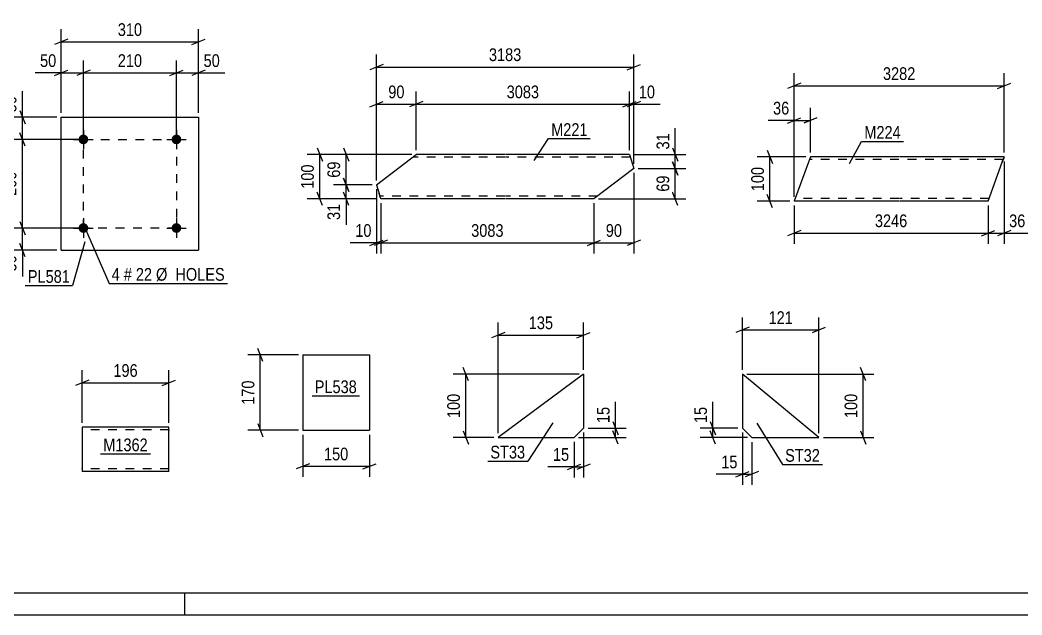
# Model space of a CAD drawing. Header units: millimetres. Extents: x 0 to 841, y 0 to 594.
# Drawn here: x 173.8 to 399.9, y 0 to 134.3 of the extents above; entities that cross this region are included whole.
import ezdxf

# ---------------------------------------------------------------- set-up
doc = ezdxf.new("R2010")
doc.units = ezdxf.units.MM
doc.linetypes.add('DXK_LINE_DOT2', pattern=[3.9198, 1.9599, -1.9599])
doc.styles.add('Arial Narrow', font='ARIALN.TTF', dxfattribs={"height": 0.2})

# ---------------------------------------------------------------- blocks, each defined once
blk = doc.blocks.new('Unknown-318893565-1135')
at = {"color": 5, "linetype": 'Continuous'}
for p, q in [((5, 5), (836, 5)), ((211, 0), (211, 5)), ((0, 0), (841, 0))]:
    blk.add_line(p, q, dxfattribs=at)
blk = doc.blocks.new('Part-318893565-2176 - 2162')
at = {"color": 2, "linetype": 'Continuous'}
for p, q in [((237.63, 58.68), (237.63, 41.68)), ((237.63, 58.68), (252.63, 58.68)), ((252.63, 58.68), (252.63, 41.68)), ((237.63, 41.68), (252.63, 41.68))]:
    blk.add_line(p, q, dxfattribs=at)
blk = doc.blocks.new('Part-318893565-1888 - 1872')
at = {"color": 2, "linetype": 'Continuous'}
for p, q in [((336.81, 54.33), (336.81, 42.19)), ((354.09, 40.04), (336.81, 54.33)), ((336.81, 42.19), (338.96, 40.04)), ((338.96, 40.04), (354.09, 40.04))]:
    blk.add_line(p, q, dxfattribs=at)
blk = doc.blocks.new('Part-318893565-1813 - 1797')
at = {"color": 2, "linetype": 'Continuous'}
for p, q in [((300.97, 54.34), (281.69, 40.05)), ((300.97, 54.34), (300.97, 42.19)), ((300.97, 42.19), (298.83, 40.05)), ((281.69, 40.05), (298.83, 40.05))]:
    blk.add_line(p, q, dxfattribs=at)
blk = doc.blocks.new('Part-318893565-5694 - 5688')
at = {"color": 2, "linetype": 'Continuous'}
for p, q in [((351.7, 102.19), (348.5, 93.39)), ((352.14, 103.39), (351.7, 102.19)), ((372.14, 103.39), (352.14, 103.39)), ((395.88, 103.39), (372.24, 103.39)), ((392.24, 93.39), (395.44, 102.19)), ((395.85, 103.3), (395.44, 102.19)), ((395.85, 103.3), (395.88, 103.39)), ((372.14, 93.39), (348.5, 93.39)), ((392.24, 93.39), (372.24, 93.39))]:
    blk.add_line(p, q, dxfattribs=at)
at = {"color": 7, "linetype": 'DXK_LINE_DOT2'}
for p, q in [((372.14, 102.79), (351.92, 102.79)), ((395.66, 102.79), (372.24, 102.79)), ((395.44, 102.19), (395.75, 103.04)), ((372.14, 93.99), (348.72, 93.99)), ((392.46, 93.99), (372.24, 93.99))]:
    blk.add_line(p, q, dxfattribs=at)
blk = doc.blocks.new('Part-318893565-5778 - 5772')
at = {"color": 2, "linetype": 'Continuous'}
for p, q in [((254.22, 97.09), (263.21, 103.95)), ((283.21, 103.95), (263.21, 103.95)), ((311.32, 103.95), (283.31, 103.95)), ((311.32, 103.95), (312.3, 100.8)), ((312.3, 100.8), (303.31, 93.95)), ((254.22, 97.09), (254.82, 95.15)), ((255.09, 94.3), (254.82, 95.15)), ((255.17, 94.04), (255.09, 94.3)), ((255.2, 93.95), (255.17, 94.04)), ((283.21, 93.95), (255.2, 93.95)), ((303.31, 93.95), (283.31, 93.95))]:
    blk.add_line(p, q, dxfattribs=at)
at = {"color": 7, "linetype": 'DXK_LINE_DOT2'}
for p, q in [((283.21, 103.35), (262.42, 103.35)), ((311.51, 103.35), (283.31, 103.35)), ((254.97, 94.69), (254.82, 95.15)), ((255.09, 94.3), (255, 94.59)), ((283.21, 94.55), (255.01, 94.55)), ((304.1, 94.55), (283.31, 94.55))]:
    blk.add_line(p, q, dxfattribs=at)
blk = doc.blocks.new('Part-318893565-6073 - 6069')
at = {"color": 2, "linetype": 'Continuous'}
for p, q in [((207.39, 42.4), (187.79, 42.4)), ((187.79, 42.4), (187.79, 32.4)), ((207.39, 32.4), (207.39, 42.4)), ((207.39, 32.4), (187.79, 32.4))]:
    blk.add_line(p, q, dxfattribs=at)
at = {"color": 7, "linetype": 'DXK_LINE_DOT2'}
for p, q in [((207.39, 41.8), (187.79, 41.8)), ((207.39, 41.75), (207.39, 41.8)), ((207.39, 41.8), (207.39, 41.75)), ((207.39, 41.66), (207.39, 41.75)), ((207.39, 41.75), (207.39, 41.66)), ((187.79, 33), (187.79, 33.04)), ((207.39, 33), (187.79, 33))]:
    blk.add_line(p, q, dxfattribs=at)
blk = doc.blocks.new('Bolt-318893565-6123 - 6089')
at = {"linetype": 'Continuous'}
for points in [[(189.18, 107.34, -1), (186.98, 107.34, -1)], [(210.18, 107.34, -1), (207.98, 107.34, -1)]]:
    blk.add_hatch(color=1, dxfattribs=at).paths.add_polyline_path(points)
at = {"color": 1, "linetype": 'Continuous'}
for p, q in [((188.08, 109.54), (188.08, 105.14)), ((209.08, 109.54), (209.08, 105.14)), ((185.88, 107.34), (190.28, 107.34)), ((206.88, 107.34), (211.28, 107.34))]:
    blk.add_line(p, q, dxfattribs=at)
blk = doc.blocks.new('Bolt-318893565-6128 - 6089')
at = {"linetype": 'Continuous'}
for points in [[(189.18, 87.34, -1), (186.98, 87.34, -1)], [(210.18, 87.34, -1), (207.98, 87.34, -1)]]:
    blk.add_hatch(color=1, dxfattribs=at).paths.add_polyline_path(points)
at = {"color": 1, "linetype": 'Continuous'}
for p, q in [((188.08, 89.54), (188.08, 85.14)), ((209.08, 89.54), (209.08, 85.14)), ((185.88, 87.34), (190.28, 87.34)), ((206.88, 87.34), (211.28, 87.34))]:
    blk.add_line(p, q, dxfattribs=at)
blk = doc.blocks.new('Part-318893565-6133 - 6089')
at = {"color": 2, "linetype": 'Continuous'}
for p, q in [((183.08, 82.34), (183.08, 112.34)), ((183.08, 112.34), (214.08, 112.34)), ((214.08, 112.34), (214.08, 82.34)), ((183.08, 82.34), (214.08, 82.34))]:
    blk.add_line(p, q, dxfattribs=at)
blk = doc.blocks.new('Rectangle-318893565-6242 - 6089')
at = {"color": 1, "linetype": 'DXK_LINE_DOT2'}
blk.add_lwpolyline([(188.08, 107.34), (209.08, 107.34), (209.08, 87.34), (188.08, 87.34), (188.08, 107.34)], close=True, dxfattribs=at)
blk = doc.blocks.new('StraightDimension-318893565-2178 - 2162')
at = {"color": 7, "linetype": 'Continuous'}
for p, q in [((237.63, 40.68), (237.63, 31.15)), ((252.63, 40.68), (252.63, 31.15)), ((239.13, 34.15), (236.13, 32.95)), ((251.13, 32.95), (254.13, 34.15)), ((237.63, 33.55), (252.63, 33.55))]:
    blk.add_line(p, q, dxfattribs=at)
at = {"color": 0}
blk.add_wipeout([(248.47, 34.3), (248.47, 38.5), (241.78, 38.5), (241.78, 34.3)], dxfattribs=at)
at = {"color": 3, "style": 'Arial Narrow'}
blk.add_text('150', height=2.863, dxfattribs=at).set_placement((242.38, 34.9))
blk = doc.blocks.new('StraightDimension-318893565-2189 - 2162')
at = {"color": 7, "linetype": 'Continuous'}
for p, q in [((228.61, 57.18), (227.41, 60.18)), ((236.63, 58.68), (225.16, 58.68)), ((228.01, 41.68), (228.01, 58.68)), ((227.41, 43.18), (228.61, 40.18)), ((236.63, 41.68), (225.16, 41.68))]:
    blk.add_line(p, q, dxfattribs=at)
at = {"color": 0}
blk.add_wipeout([(227.26, 53.52), (223.06, 53.52), (223.06, 46.84), (227.26, 46.84)], dxfattribs=at)
at = {"color": 3, "style": 'Arial Narrow'}
blk.add_text('170', height=2.863, rotation=90.0002, dxfattribs=at).set_placement((226.66, 47.44))
blk = doc.blocks.new('StraightDimension-318893565-1924 - 1872')
at = {"color": 7, "linetype": 'Continuous'}
for p, q in [((336.81, 41.19), (336.81, 29.35)), ((338.96, 39.04), (338.96, 29.35)), ((335.31, 31.15), (338.31, 32.35)), ((336.81, 31.75), (338.96, 31.75)), ((340.46, 32.35), (337.46, 31.15))]:
    blk.add_line(p, q, dxfattribs=at)
at = {"color": 0}
blk.add_wipeout([(336.29, 32.5), (336.29, 36.7), (331.43, 36.7), (331.43, 32.5)], dxfattribs=at)
at = {"color": 7, "linetype": 'Continuous'}
blk.add_line((336.81, 31.75), (330.91, 31.75), dxfattribs=at)
blk.add_line((336.81, 31.75), (330.91, 31.75), dxfattribs=at)
at = {"color": 3, "style": 'Arial Narrow'}
blk.add_text('15', height=2.863, dxfattribs=at).set_placement((332.03, 33.1))
blk = doc.blocks.new('StraightDimension-318893565-1914 - 1872')
at = {"color": 7, "linetype": 'Continuous'}
for p, q in [((336.81, 55.33), (336.81, 67.18)), ((354.09, 41.04), (354.09, 67.18)), ((338.31, 64.93), (335.31, 63.73)), ((336.81, 64.33), (354.09, 64.33)), ((352.59, 63.73), (355.59, 64.93))]:
    blk.add_line(p, q, dxfattribs=at)
at = {"color": 0}
blk.add_wipeout([(348.79, 65.08), (348.79, 69.28), (342.11, 69.28), (342.11, 65.08)], dxfattribs=at)
at = {"color": 3, "style": 'Arial Narrow'}
blk.add_text('121', height=2.863, dxfattribs=at).set_placement((342.71, 65.68))
blk = doc.blocks.new('StraightDimension-318893565-1890 - 1872')
at = {"color": 7, "linetype": 'Continuous'}
for p, q in [((337.81, 54.33), (366.49, 54.33)), ((364.69, 52.83), (363.49, 55.83)), ((364.09, 40.04), (364.09, 54.33)), ((363.49, 41.54), (364.69, 38.54)), ((355.09, 40.04), (366.49, 40.04))]:
    blk.add_line(p, q, dxfattribs=at)
at = {"color": 0}
blk.add_wipeout([(363.34, 50.53), (359.14, 50.53), (359.14, 43.84), (363.34, 43.84)], dxfattribs=at)
at = {"color": 3, "style": 'Arial Narrow'}
blk.add_text('100', height=2.863, rotation=90.0002, dxfattribs=at).set_placement((362.74, 44.44))
blk = doc.blocks.new('StraightDimension-318893565-1902 - 1872')
at = {"color": 7, "linetype": 'Continuous'}
for p, q in [((329.54, 43.69), (330.74, 40.69)), ((335.81, 42.19), (327.29, 42.19)), ((330.74, 38.54), (329.54, 41.54)), ((330.14, 40.04), (330.14, 42.19)), ((337.96, 40.04), (327.29, 40.04))]:
    blk.add_line(p, q, dxfattribs=at)
at = {"color": 0}
blk.add_wipeout([(329.39, 47.57), (325.19, 47.57), (325.19, 42.71), (329.39, 42.71)], dxfattribs=at)
at = {"color": 7, "linetype": 'Continuous'}
blk.add_line((330.14, 42.19), (330.14, 48.09), dxfattribs=at)
blk.add_line((330.14, 42.19), (330.14, 48.09), dxfattribs=at)
at = {"color": 3, "style": 'Arial Narrow'}
blk.add_text('15', height=2.863, rotation=90.0002, dxfattribs=at).set_placement((328.79, 43.31))
blk = doc.blocks.new('StraightDimension-318893565-1815 - 1797')
at = {"color": 7, "linetype": 'Continuous'}
for p, q in [((300.97, 41.19), (300.97, 31.04)), ((298.83, 39.05), (298.83, 31.04)), ((297.33, 32.84), (300.33, 34.04)), ((302.47, 34.04), (299.47, 32.84)), ((298.83, 33.44), (300.97, 33.44))]:
    blk.add_line(p, q, dxfattribs=at)
at = {"color": 0}
blk.add_wipeout([(298.3, 34.19), (298.3, 38.39), (293.45, 38.39), (293.45, 34.19)], dxfattribs=at)
at = {"color": 7, "linetype": 'Continuous'}
blk.add_line((298.83, 33.44), (292.92, 33.44), dxfattribs=at)
blk.add_line((298.83, 33.44), (292.92, 33.44), dxfattribs=at)
at = {"color": 3, "style": 'Arial Narrow'}
blk.add_text('15', height=2.863, dxfattribs=at).set_placement((294.05, 34.79))
blk = doc.blocks.new('StraightDimension-318893565-1857 - 1797')
at = {"color": 7, "linetype": 'Continuous'}
for p, q in [((307.57, 43.69), (308.77, 40.69)), ((301.97, 42.19), (310.57, 42.19)), ((308.77, 38.55), (307.57, 41.55)), ((308.17, 40.05), (308.17, 42.19)), ((299.83, 40.05), (310.57, 40.05))]:
    blk.add_line(p, q, dxfattribs=at)
at = {"color": 0}
blk.add_wipeout([(307.42, 47.58), (303.22, 47.58), (303.22, 42.72), (307.42, 42.72)], dxfattribs=at)
at = {"color": 7, "linetype": 'Continuous'}
blk.add_line((308.17, 42.19), (308.17, 48.1), dxfattribs=at)
blk.add_line((308.17, 42.19), (308.17, 48.1), dxfattribs=at)
at = {"color": 3, "style": 'Arial Narrow'}
blk.add_text('15', height=2.863, rotation=90.0002, dxfattribs=at).set_placement((306.82, 43.32))
blk = doc.blocks.new('StraightDimension-318893565-1833 - 1797')
at = {"color": 7, "linetype": 'Continuous'}
for p, q in [((281.69, 41.05), (281.69, 66.01)), ((300.97, 55.34), (300.97, 66.01)), ((283.19, 63.76), (280.19, 62.56)), ((299.47, 62.56), (302.47, 63.76)), ((281.69, 63.16), (300.97, 63.16))]:
    blk.add_line(p, q, dxfattribs=at)
at = {"color": 0}
blk.add_wipeout([(294.67, 63.91), (294.67, 68.11), (287.99, 68.11), (287.99, 63.91)], dxfattribs=at)
at = {"color": 3, "style": 'Arial Narrow'}
blk.add_text('135', height=2.863, dxfattribs=at).set_placement((288.59, 64.51))
blk = doc.blocks.new('StraightDimension-318893565-1845 - 1797')
at = {"color": 7, "linetype": 'Continuous'}
for p, q in [((299.97, 54.34), (271.55, 54.34)), ((275, 52.84), (273.8, 55.84)), ((274.4, 40.05), (274.4, 54.34)), ((273.8, 41.55), (275, 38.55)), ((280.69, 40.05), (271.55, 40.05))]:
    blk.add_line(p, q, dxfattribs=at)
at = {"color": 0}
blk.add_wipeout([(273.65, 50.54), (269.45, 50.54), (269.45, 43.85), (273.65, 43.85)], dxfattribs=at)
at = {"color": 3, "style": 'Arial Narrow'}
blk.add_text('100', height=2.863, rotation=90.0002, dxfattribs=at).set_placement((273.05, 44.45))
blk = doc.blocks.new('StraightDimension-318893565-5753 - 5688')
at = {"color": 7, "linetype": 'Continuous'}
for p, q in [((342.41, 104.89), (343.61, 101.89)), ((351.14, 103.39), (340.16, 103.39)), ((343.01, 93.39), (343.01, 103.39)), ((347.5, 93.39), (340.16, 93.39)), ((343.61, 91.89), (342.41, 94.89))]:
    blk.add_line(p, q, dxfattribs=at)
at = {"color": 0}
blk.add_wipeout([(342.26, 101.74), (338.06, 101.74), (338.06, 95.05), (342.26, 95.05)], dxfattribs=at)
at = {"color": 3, "style": 'Arial Narrow'}
blk.add_text('100', height=2.863, rotation=90.0002, dxfattribs=at).set_placement((341.66, 95.65))
blk = doc.blocks.new('StraightDimension-318893565-5697 - 5688')
at = {"color": 7, "linetype": 'Continuous'}
for p, q in [((348.5, 94.39), (348.5, 122.26)), ((395.88, 104.39), (395.88, 122.26)), ((350, 120.01), (347, 118.81)), ((394.38, 118.81), (397.38, 120.01)), ((348.5, 119.41), (395.88, 119.41))]:
    blk.add_line(p, q, dxfattribs=at)
at = {"color": 0}
blk.add_wipeout([(376.45, 120.16), (376.45, 124.36), (367.93, 124.36), (367.93, 120.16)], dxfattribs=at)
at = {"color": 3, "style": 'Arial Narrow'}
blk.add_text('3282', height=2.863, dxfattribs=at).set_placement((368.53, 120.76))
blk = doc.blocks.new('StraightDimension-318893565-5708 - 5688')
at = {"color": 7, "linetype": 'Continuous'}
for p, q in [((348.5, 92.39), (348.5, 83.79)), ((392.24, 92.39), (392.24, 83.79)), ((350, 86.79), (347, 85.59)), ((348.5, 86.19), (392.24, 86.19)), ((390.74, 85.59), (393.74, 86.79))]:
    blk.add_line(p, q, dxfattribs=at)
at = {"color": 0}
blk.add_wipeout([(374.63, 86.94), (374.63, 91.14), (366.11, 91.14), (366.11, 86.94)], dxfattribs=at)
at = {"color": 3, "style": 'Arial Narrow'}
blk.add_text('3246', height=2.863, dxfattribs=at).set_placement((366.71, 87.54))
blk = doc.blocks.new('StraightDimension-318893565-5720 - 5688')
at = {"color": 7, "linetype": 'Continuous'}
for p, q in [((395.88, 102.39), (395.88, 83.79)), ((392.24, 92.39), (392.24, 83.79)), ((390.74, 85.59), (393.74, 86.79)), ((392.24, 86.19), (395.88, 86.19)), ((397.38, 86.79), (394.38, 85.59))]:
    blk.add_line(p, q, dxfattribs=at)
at = {"color": 0}
blk.add_wipeout([(401.26, 86.94), (401.26, 91.14), (396.4, 91.14), (396.4, 86.94)], dxfattribs=at)
at = {"color": 7, "linetype": 'Continuous'}
blk.add_line((395.88, 86.19), (401.79, 86.19), dxfattribs=at)
blk.add_line((395.88, 86.19), (401.79, 86.19), dxfattribs=at)
at = {"color": 3, "style": 'Arial Narrow'}
blk.add_text('36', height=2.863, dxfattribs=at).set_placement((397, 87.54))
blk = doc.blocks.new('StraightDimension-318893565-5733 - 5688')
at = {"color": 7, "linetype": 'Continuous'}
for p, q in [((348.5, 94.39), (348.5, 114.46)), ((352.14, 104.39), (352.14, 114.46)), ((347, 111.01), (350, 112.21)), ((348.5, 111.61), (352.14, 111.61)), ((353.64, 112.21), (350.64, 111.01))]:
    blk.add_line(p, q, dxfattribs=at)
at = {"color": 0}
blk.add_wipeout([(347.98, 112.36), (347.98, 116.56), (343.12, 116.56), (343.12, 112.36)], dxfattribs=at)
at = {"color": 7, "linetype": 'Continuous'}
blk.add_line((348.5, 111.61), (342.59, 111.61), dxfattribs=at)
blk.add_line((348.5, 111.61), (342.59, 111.61), dxfattribs=at)
at = {"color": 3, "style": 'Arial Narrow'}
blk.add_text('36', height=2.863, dxfattribs=at).set_placement((343.72, 112.96))
blk = doc.blocks.new('StraightDimension-318893565-5838 - 5772')
at = {"color": 7, "linetype": 'Continuous'}
for p, q in [((321.05, 105.45), (322.25, 102.45)), ((312.32, 103.95), (324.05, 103.95)), ((322.25, 99.3), (321.05, 102.3)), ((321.65, 100.8), (321.65, 103.95)), ((313.3, 100.8), (324.05, 100.8))]:
    blk.add_line(p, q, dxfattribs=at)
at = {"color": 0}
blk.add_wipeout([(320.9, 109.33), (316.7, 109.33), (316.7, 104.47), (320.9, 104.47)], dxfattribs=at)
at = {"color": 7, "linetype": 'Continuous'}
blk.add_line((321.65, 103.95), (321.65, 109.85), dxfattribs=at)
blk.add_line((321.65, 103.95), (321.65, 109.85), dxfattribs=at)
at = {"color": 3, "style": 'Arial Narrow'}
blk.add_text('31', height=2.863, rotation=90.0002, dxfattribs=at).set_placement((320.3, 105.07))
blk = doc.blocks.new('StraightDimension-318893565-5814 - 5772')
at = {"color": 7, "linetype": 'Continuous'}
for p, q in [((321.05, 102.3), (322.25, 99.3)), ((313.3, 100.8), (324.05, 100.8)), ((321.65, 93.95), (321.65, 100.8)), ((322.25, 92.45), (321.05, 95.45)), ((304.31, 93.95), (324.05, 93.95))]:
    blk.add_line(p, q, dxfattribs=at)
at = {"color": 0}
blk.add_wipeout([(320.9, 99.8), (316.7, 99.8), (316.7, 94.94), (320.9, 94.94)], dxfattribs=at)
at = {"color": 3, "style": 'Arial Narrow'}
blk.add_text('69', height=2.863, rotation=90.0002, dxfattribs=at).set_placement((320.3, 95.54))
blk = doc.blocks.new('StraightDimension-318893565-6030 - 5772')
at = {"color": 7, "linetype": 'Continuous'}
for p, q in [((254.22, 98.09), (254.22, 126.53)), ((312.3, 101.8), (312.3, 126.53)), ((255.72, 124.28), (252.72, 123.08)), ((254.22, 123.68), (312.3, 123.68)), ((310.8, 123.08), (313.8, 124.28))]:
    blk.add_line(p, q, dxfattribs=at)
at = {"color": 0}
blk.add_wipeout([(287.52, 124.43), (287.52, 128.63), (279, 128.63), (279, 124.43)], dxfattribs=at)
at = {"color": 3, "style": 'Arial Narrow'}
blk.add_text('3183', height=2.863, dxfattribs=at).set_placement((279.6, 125.03))
blk = doc.blocks.new('StraightDimension-318893565-5781 - 5772')
at = {"color": 7, "linetype": 'Continuous'}
for p, q in [((240.83, 105.45), (242.03, 102.45)), ((262.21, 103.95), (238.58, 103.95)), ((241.43, 93.95), (241.43, 103.95)), ((242.03, 92.45), (240.83, 95.45)), ((254.2, 93.95), (238.58, 93.95))]:
    blk.add_line(p, q, dxfattribs=at)
at = {"color": 0}
blk.add_wipeout([(240.68, 102.29), (236.48, 102.29), (236.48, 95.6), (240.68, 95.6)], dxfattribs=at)
at = {"color": 3, "style": 'Arial Narrow'}
blk.add_text('100', height=2.863, rotation=90.0002, dxfattribs=at).set_placement((240.08, 96.2))
blk = doc.blocks.new('StraightDimension-318893565-5863 - 5772')
at = {"color": 7, "linetype": 'Continuous'}
for p, q in [((246.75, 105.45), (247.95, 102.45)), ((262.21, 103.95), (244.5, 103.95)), ((247.35, 97.09), (247.35, 103.95)), ((247.95, 95.59), (246.75, 98.59)), ((253.22, 97.09), (244.5, 97.09))]:
    blk.add_line(p, q, dxfattribs=at)
at = {"color": 0}
blk.add_wipeout([(246.6, 102.95), (242.4, 102.95), (242.4, 98.09), (246.6, 98.09)], dxfattribs=at)
at = {"color": 3, "style": 'Arial Narrow'}
blk.add_text('69', height=2.863, rotation=90.0002, dxfattribs=at).set_placement((246, 98.69))
blk = doc.blocks.new('StraightDimension-318893565-5912 - 5772')
at = {"color": 7, "linetype": 'Continuous'}
for p, q in [((254.22, 98.09), (254.22, 118.13)), ((263.21, 104.95), (263.21, 118.13)), ((252.72, 114.68), (255.72, 115.88)), ((264.71, 115.88), (261.71, 114.68)), ((254.22, 115.28), (263.21, 115.28))]:
    blk.add_line(p, q, dxfattribs=at)
at = {"color": 0}
blk.add_wipeout([(261.14, 116.03), (261.14, 120.23), (256.29, 120.23), (256.29, 116.03)], dxfattribs=at)
at = {"color": 3, "style": 'Arial Narrow'}
blk.add_text('90', height=2.863, dxfattribs=at).set_placement((256.89, 116.63))
blk = doc.blocks.new('StraightDimension-318893565-5887 - 5772')
at = {"color": 7, "linetype": 'Continuous'}
for p, q in [((246.75, 98.59), (247.95, 95.59)), ((253.22, 97.09), (244.5, 97.09)), ((247.95, 92.45), (246.75, 95.45)), ((247.35, 93.95), (247.35, 97.09)), ((254.2, 93.95), (244.5, 93.95))]:
    blk.add_line(p, q, dxfattribs=at)
at = {"color": 0}
blk.add_wipeout([(246.6, 93.42), (242.4, 93.42), (242.4, 88.56), (246.6, 88.56)], dxfattribs=at)
at = {"color": 7, "linetype": 'Continuous'}
blk.add_line((247.35, 93.95), (247.35, 88.04), dxfattribs=at)
blk.add_line((247.35, 93.95), (247.35, 88.04), dxfattribs=at)
at = {"color": 3, "style": 'Arial Narrow'}
blk.add_text('31', height=2.863, rotation=90.0002, dxfattribs=at).set_placement((246, 89.16))
blk = doc.blocks.new('StraightDimension-318893565-5929 - 5772')
at = {"color": 7, "linetype": 'Continuous'}
for p, q in [((263.21, 104.95), (263.21, 118.13)), ((311.32, 104.95), (311.32, 118.13)), ((264.71, 115.88), (261.71, 114.68)), ((309.82, 114.68), (312.82, 115.88)), ((263.21, 115.28), (311.32, 115.28))]:
    blk.add_line(p, q, dxfattribs=at)
at = {"color": 0}
blk.add_wipeout([(291.52, 116.03), (291.52, 120.23), (283.01, 120.23), (283.01, 116.03)], dxfattribs=at)
at = {"color": 3, "style": 'Arial Narrow'}
blk.add_text('3083', height=2.863, dxfattribs=at).set_placement((283.61, 116.63))
blk = doc.blocks.new('StraightDimension-318893565-5953 - 5772')
at = {"color": 7, "linetype": 'Continuous'}
for p, q in [((311.32, 104.95), (311.32, 118.13)), ((312.3, 101.8), (312.3, 118.13)), ((309.82, 114.68), (312.82, 115.88)), ((313.8, 115.88), (310.8, 114.68)), ((311.32, 115.28), (312.3, 115.28))]:
    blk.add_line(p, q, dxfattribs=at)
at = {"color": 0}
blk.add_wipeout([(317.69, 116.03), (317.69, 120.23), (312.83, 120.23), (312.83, 116.03)], dxfattribs=at)
at = {"color": 7, "linetype": 'Continuous'}
blk.add_line((312.3, 115.28), (318.21, 115.28), dxfattribs=at)
blk.add_line((312.3, 115.28), (318.21, 115.28), dxfattribs=at)
at = {"color": 3, "style": 'Arial Narrow'}
blk.add_text('10', height=2.863, dxfattribs=at).set_placement((313.43, 116.63))
blk = doc.blocks.new('StraightDimension-318893565-5971 - 5772')
at = {"color": 7, "linetype": 'Continuous'}
for p, q in [((254.22, 96.09), (254.22, 81.6)), ((255.2, 92.95), (255.2, 81.6)), ((252.72, 83.4), (255.72, 84.6)), ((256.7, 84.6), (253.7, 83.4)), ((254.22, 84), (255.2, 84))]:
    blk.add_line(p, q, dxfattribs=at)
at = {"color": 0}
blk.add_wipeout([(253.69, 84.75), (253.69, 88.95), (248.84, 88.95), (248.84, 84.75)], dxfattribs=at)
at = {"color": 7, "linetype": 'Continuous'}
blk.add_line((254.22, 84), (248.31, 84), dxfattribs=at)
blk.add_line((254.22, 84), (248.31, 84), dxfattribs=at)
at = {"color": 3, "style": 'Arial Narrow'}
blk.add_text('10', height=2.863, dxfattribs=at).set_placement((249.44, 85.35))
blk = doc.blocks.new('StraightDimension-318893565-5988 - 5772')
at = {"color": 7, "linetype": 'Continuous'}
for p, q in [((255.2, 92.95), (255.2, 81.6)), ((303.31, 92.95), (303.31, 81.6)), ((256.7, 84.6), (253.7, 83.4)), ((255.2, 84), (303.31, 84)), ((301.81, 83.4), (304.81, 84.6))]:
    blk.add_line(p, q, dxfattribs=at)
at = {"color": 0}
blk.add_wipeout([(283.51, 84.75), (283.51, 88.95), (275, 88.95), (275, 84.75)], dxfattribs=at)
at = {"color": 3, "style": 'Arial Narrow'}
blk.add_text('3083', height=2.863, dxfattribs=at).set_placement((275.6, 85.35))
blk = doc.blocks.new('StraightDimension-318893565-6012 - 5772')
at = {"color": 7, "linetype": 'Continuous'}
for p, q in [((312.3, 99.8), (312.3, 81.6)), ((303.31, 92.95), (303.31, 81.6)), ((301.81, 83.4), (304.81, 84.6)), ((303.31, 84), (312.3, 84)), ((313.8, 84.6), (310.8, 83.4))]:
    blk.add_line(p, q, dxfattribs=at)
at = {"color": 0}
blk.add_wipeout([(310.24, 84.75), (310.24, 88.95), (305.38, 88.95), (305.38, 84.75)], dxfattribs=at)
at = {"color": 3, "style": 'Arial Narrow'}
blk.add_text('90', height=2.863, dxfattribs=at).set_placement((305.98, 85.35))
blk = doc.blocks.new('StraightDimension-318893565-6075 - 6069')
at = {"color": 7, "linetype": 'Continuous'}
for p, q in [((187.79, 43.4), (187.79, 55.25)), ((207.39, 43.4), (207.39, 55.25)), ((189.29, 53), (186.29, 51.8)), ((187.79, 52.4), (207.39, 52.4)), ((205.89, 51.8), (208.89, 53))]:
    blk.add_line(p, q, dxfattribs=at)
at = {"color": 0}
blk.add_wipeout([(200.93, 53.15), (200.93, 57.35), (194.25, 57.35), (194.25, 53.15)], dxfattribs=at)
at = {"color": 3, "style": 'Arial Narrow'}
blk.add_text('196', height=2.863, dxfattribs=at).set_placement((194.85, 53.75))
blk = doc.blocks.new('StraightDimension-318893565-6135 - 6089')
at = {"color": 7, "linetype": 'Continuous'}
for p, q in [((209.08, 108.34), (209.08, 125.19)), ((214.08, 113.34), (214.08, 125.19)), ((207.58, 121.74), (210.58, 122.94)), ((209.08, 122.34), (214.08, 122.34)), ((215.58, 122.94), (212.58, 121.74))]:
    blk.add_line(p, q, dxfattribs=at)
at = {"color": 0}
blk.add_wipeout([(219.46, 123.09), (219.46, 127.29), (214.61, 127.29), (214.61, 123.09)], dxfattribs=at)
at = {"color": 7, "linetype": 'Continuous'}
blk.add_line((214.08, 122.34), (219.99, 122.34), dxfattribs=at)
blk.add_line((214.08, 122.34), (219.99, 122.34), dxfattribs=at)
at = {"color": 3, "style": 'Arial Narrow'}
blk.add_text('50', height=2.863, dxfattribs=at).set_placement((215.21, 123.69))
blk = doc.blocks.new('StraightDimension-318893565-6178 - 6089')
at = {"color": 7, "linetype": 'Continuous'}
for p, q in [((173.7, 113.84), (174.9, 110.84)), ((182.08, 112.34), (171.45, 112.34)), ((174.3, 107.34), (174.3, 112.34)), ((174.9, 105.84), (173.7, 108.84)), ((187.08, 107.34), (171.45, 107.34))]:
    blk.add_line(p, q, dxfattribs=at)
at = {"color": 0}
blk.add_wipeout([(173.55, 117.72), (169.35, 117.72), (169.35, 112.86), (173.55, 112.86)], dxfattribs=at)
at = {"color": 7, "linetype": 'Continuous'}
blk.add_line((174.3, 112.34), (174.3, 118.24), dxfattribs=at)
blk.add_line((174.3, 112.34), (174.3, 118.24), dxfattribs=at)
at = {"color": 3, "style": 'Arial Narrow'}
blk.add_text('50', height=2.863, rotation=90.0002, dxfattribs=at).set_placement((172.95, 113.46))
blk = doc.blocks.new('StraightDimension-318893565-6148 - 6089')
at = {"color": 7, "linetype": 'Continuous'}
for p, q in [((188.08, 108.34), (188.08, 125.19)), ((209.08, 108.34), (209.08, 125.19)), ((189.58, 122.94), (186.58, 121.74)), ((188.08, 122.34), (209.08, 122.34)), ((207.58, 121.74), (210.58, 122.94))]:
    blk.add_line(p, q, dxfattribs=at)
at = {"color": 0}
blk.add_wipeout([(201.93, 123.09), (201.93, 127.29), (195.24, 127.29), (195.24, 123.09)], dxfattribs=at)
at = {"color": 3, "style": 'Arial Narrow'}
blk.add_text('210', height=2.863, dxfattribs=at).set_placement((195.84, 123.69))
blk = doc.blocks.new('StraightDimension-318893565-6164 - 6089')
at = {"color": 7, "linetype": 'Continuous'}
for p, q in [((183.08, 113.34), (183.08, 125.19)), ((188.08, 108.34), (188.08, 125.19)), ((181.58, 121.74), (184.58, 122.94)), ((183.08, 122.34), (188.08, 122.34)), ((189.58, 122.94), (186.58, 121.74))]:
    blk.add_line(p, q, dxfattribs=at)
at = {"color": 0}
blk.add_wipeout([(182.56, 123.09), (182.56, 127.29), (177.7, 127.29), (177.7, 123.09)], dxfattribs=at)
at = {"color": 7, "linetype": 'Continuous'}
blk.add_line((183.08, 122.34), (177.18, 122.34), dxfattribs=at)
blk.add_line((183.08, 122.34), (177.18, 122.34), dxfattribs=at)
at = {"color": 3, "style": 'Arial Narrow'}
blk.add_text('50', height=2.863, dxfattribs=at).set_placement((178.3, 123.69))
blk = doc.blocks.new('StraightDimension-318893565-6191 - 6089')
at = {"color": 7, "linetype": 'Continuous'}
for p, q in [((174.9, 105.84), (173.7, 108.84)), ((187.08, 107.34), (171.45, 107.34)), ((174.3, 87.34), (174.3, 107.34)), ((173.7, 88.84), (174.9, 85.84)), ((187.08, 87.34), (171.45, 87.34))]:
    blk.add_line(p, q, dxfattribs=at)
at = {"color": 0}
blk.add_wipeout([(173.55, 100.68), (169.35, 100.68), (169.35, 94), (173.55, 94)], dxfattribs=at)
at = {"color": 3, "style": 'Arial Narrow'}
blk.add_text('200', height=2.863, rotation=90.0002, dxfattribs=at).set_placement((172.95, 94.6))
blk = doc.blocks.new('StraightDimension-318893565-6207 - 6089')
at = {"color": 7, "linetype": 'Continuous'}
for p, q in [((173.7, 88.84), (174.9, 85.84)), ((187.08, 87.34), (171.45, 87.34)), ((174.3, 82.34), (174.3, 87.34)), ((174.9, 80.84), (173.7, 83.84)), ((182.08, 82.34), (171.45, 82.34))]:
    blk.add_line(p, q, dxfattribs=at)
at = {"color": 0}
blk.add_wipeout([(173.55, 81.81), (169.35, 81.81), (169.35, 76.95), (173.55, 76.95)], dxfattribs=at)
at = {"color": 7, "linetype": 'Continuous'}
blk.add_line((174.3, 82.34), (174.3, 76.43), dxfattribs=at)
blk.add_line((174.3, 82.34), (174.3, 76.43), dxfattribs=at)
at = {"color": 3, "style": 'Arial Narrow'}
blk.add_text('50', height=2.863, rotation=90.0002, dxfattribs=at).set_placement((172.95, 77.55))
blk = doc.blocks.new('StraightDimension-318893565-6221 - 6089')
at = {"color": 7, "linetype": 'Continuous'}
for p, q in [((165.39, 110.84), (164.19, 113.84)), ((182.08, 112.34), (161.94, 112.34)), ((164.79, 82.34), (164.79, 112.34)), ((164.19, 83.84), (165.39, 80.84)), ((182.08, 82.34), (161.94, 82.34))]:
    blk.add_line(p, q, dxfattribs=at)
at = {"color": 0}
blk.add_wipeout([(164.04, 100.68), (159.84, 100.68), (159.84, 93.99), (164.04, 93.99)], dxfattribs=at)
at = {"color": 3, "style": 'Arial Narrow'}
blk.add_text('300', height=2.863, rotation=90.0002, dxfattribs=at).set_placement((163.44, 94.59))
blk = doc.blocks.new('StraightDimension-318893565-6232 - 6089')
at = {"color": 7, "linetype": 'Continuous'}
for p, q in [((183.08, 113.34), (183.08, 132.19)), ((214.08, 113.34), (214.08, 132.19)), ((184.58, 129.94), (181.58, 128.74)), ((183.08, 129.34), (214.08, 129.34)), ((212.58, 128.74), (215.58, 129.94))]:
    blk.add_line(p, q, dxfattribs=at)
at = {"color": 0}
blk.add_wipeout([(201.93, 130.09), (201.93, 134.29), (195.24, 134.29), (195.24, 130.09)], dxfattribs=at)
at = {"color": 3, "style": 'Arial Narrow'}
blk.add_text('310', height=2.863, dxfattribs=at).set_placement((195.84, 130.69))
blk = doc.blocks.new('Mark-318893565-2174 - 2162')
at = {"color": 0}
blk.add_wipeout([(249.79, 50.07), (249.79, 53.07), (240.29, 53.07), (240.29, 50.07)], dxfattribs=at)
blk.add_wipeout([(249.79, 50.07), (249.79, 53.07), (240.29, 53.07), (240.29, 50.07)], dxfattribs=at)
at = {"color": 30, "linetype": 'Continuous'}
blk.add_line((239.69, 49.47), (250.39, 49.47), dxfattribs=at)
at = {"color": 3, "style": 'Arial Narrow'}
blk.add_text('PL538', height=2.863, dxfattribs=at).set_placement((240.29, 50.07))
blk = doc.blocks.new('Mark-318893565-1884 - 1872')
at = {"color": 0}
blk.add_wipeout([(354.31, 34.59), (354.31, 37.59), (346.45, 37.59), (346.45, 34.59)], dxfattribs=at)
blk.add_wipeout([(354.31, 34.59), (354.31, 37.59), (346.45, 37.59), (346.45, 34.59)], dxfattribs=at)
at = {"color": 30, "linetype": 'Continuous'}
for p, q in [((340.09, 43.27), (345.85, 33.99)), ((345.85, 33.99), (354.91, 33.99))]:
    blk.add_line(p, q, dxfattribs=at)
at = {"color": 3, "style": 'Arial Narrow'}
blk.add_text('ST32', height=2.863, dxfattribs=at).set_placement((346.45, 34.59))
blk = doc.blocks.new('Mark-318893565-1809 - 1797')
at = {"color": 0}
blk.add_wipeout([(287.78, 35.33), (287.78, 38.33), (279.92, 38.33), (279.92, 35.33)], dxfattribs=at)
blk.add_wipeout([(287.78, 35.33), (287.78, 38.33), (279.92, 38.33), (279.92, 35.33)], dxfattribs=at)
at = {"color": 30, "linetype": 'Continuous'}
for p in [(294, 43.4), (279.32, 34.73)]:
    blk.add_line(p, (288.38, 34.73), dxfattribs=at)
at = {"color": 3, "style": 'Arial Narrow'}
blk.add_text('ST33', height=2.863, dxfattribs=at).set_placement((279.92, 35.33))
blk = doc.blocks.new('Mark-318893565-5690 - 5688')
at = {"color": 0}
blk.add_wipeout([(372.54, 107.5), (372.54, 110.5), (364.32, 110.5), (364.32, 107.5)], dxfattribs=at)
blk.add_wipeout([(372.54, 107.5), (372.54, 110.5), (364.32, 110.5), (364.32, 107.5)], dxfattribs=at)
at = {"color": 30, "linetype": 'Continuous'}
for p, q in [((360.98, 101.9), (363.72, 106.9)), ((363.72, 106.9), (373.14, 106.9))]:
    blk.add_line(p, q, dxfattribs=at)
at = {"color": 3, "style": 'Arial Narrow'}
blk.add_text('M224', height=2.863, dxfattribs=at).set_placement((364.32, 107.5))
blk = doc.blocks.new('Mark-318893565-5774 - 5772')
at = {"color": 0}
blk.add_wipeout([(301.88, 108.13), (301.88, 111.13), (293.65, 111.13), (293.65, 108.13)], dxfattribs=at)
blk.add_wipeout([(301.88, 108.13), (301.88, 111.13), (293.65, 111.13), (293.65, 108.13)], dxfattribs=at)
at = {"color": 30, "linetype": 'Continuous'}
for p, q in [((289.83, 102.61), (293.05, 107.53)), ((293.05, 107.53), (302.48, 107.53))]:
    blk.add_line(p, q, dxfattribs=at)
at = {"color": 3, "style": 'Arial Narrow'}
blk.add_text('M221', height=2.863, dxfattribs=at).set_placement((293.65, 108.13))
blk = doc.blocks.new('Mark-318893565-6071 - 6069')
at = {"color": 0}
blk.add_wipeout([(202.61, 36.96), (202.61, 39.96), (192.56, 39.96), (192.56, 36.96)], dxfattribs=at)
blk.add_wipeout([(202.61, 36.96), (202.61, 39.96), (192.56, 39.96), (192.56, 36.96)], dxfattribs=at)
at = {"color": 30, "linetype": 'Continuous'}
blk.add_line((191.96, 36.36), (203.21, 36.36), dxfattribs=at)
at = {"color": 3, "style": 'Arial Narrow'}
blk.add_text('M1362', height=2.863, dxfattribs=at).set_placement((192.56, 36.96))
blk = doc.blocks.new('Mark-318893565-6129 - 6089')
at = {"color": 0}
blk.add_wipeout([(185.04, 74.97), (185.04, 77.97), (175.54, 77.97), (175.54, 74.97)], dxfattribs=at)
blk.add_wipeout([(185.04, 74.97), (185.04, 77.97), (175.54, 77.97), (175.54, 74.97)], dxfattribs=at)
at = {"color": 30, "linetype": 'Continuous'}
for p in [(188.39, 84.23), (174.94, 74.37)]:
    blk.add_line(p, (185.64, 74.37), dxfattribs=at)
at = {"color": 3, "style": 'Arial Narrow'}
blk.add_text('PL581', height=2.863, dxfattribs=at).set_placement((175.54, 74.97))
blk = doc.blocks.new('MarkSet-318893565-6289 - 6089')
at = {"color": 0}
blk.add_wipeout([(196.29, 75.45), (196.29, 78.45), (194.46, 78.45), (194.46, 75.45)], dxfattribs=at)
blk.add_wipeout([(196.29, 75.45), (196.29, 78.45), (194.46, 78.45), (194.46, 75.45)], dxfattribs=at)
at = {"color": 7, "linetype": 'Continuous'}
blk.add_line((188.36, 87.62), (193.86, 74.85), dxfattribs=at)
at = {"color": 0}
blk.add_wipeout([(199.02, 75.45), (199.02, 78.45), (197.19, 78.45), (197.19, 75.45)], dxfattribs=at)
blk.add_wipeout([(199.02, 75.45), (199.02, 78.45), (197.19, 78.45), (197.19, 75.45)], dxfattribs=at)
at = {"color": 3, "style": 'Arial Narrow'}
blk.add_text('4', height=2.86, dxfattribs=at).set_placement((194.46, 75.45))
at = {"color": 0}
blk.add_wipeout([(203.57, 75.45), (203.57, 78.45), (199.92, 78.45), (199.92, 75.45)], dxfattribs=at)
blk.add_wipeout([(203.57, 75.45), (203.57, 78.45), (199.92, 78.45), (199.92, 75.45)], dxfattribs=at)
at = {"color": 3, "style": 'Arial Narrow'}
blk.add_text('#', height=2.86, dxfattribs=at).set_placement((197.19, 75.45))
at = {"color": 0}
blk.add_wipeout([(220, 75.45), (220, 78.45), (204.47, 78.45), (204.47, 75.45)], dxfattribs=at)
blk.add_wipeout([(220, 75.45), (220, 78.45), (204.47, 78.45), (204.47, 75.45)], dxfattribs=at)
at = {"color": 7, "linetype": 'Continuous'}
blk.add_line((193.86, 74.85), (220.6, 74.85), dxfattribs=at)
at = {"color": 3, "style": 'Arial Narrow'}
for s, p in [('22', (199.92, 75.45)), ('Ø  HOLES', (204.47, 75.45))]:
    blk.add_text(s, height=2.863, dxfattribs=at).set_placement(p)

msp = doc.modelspace()

# ---------------------------------------------------------------- block references
for name in ['Unknown-318893565-1135', 'Part-318893565-6133 - 6089', 'Bolt-318893565-6123 - 6089', 'Rectangle-318893565-6242 - 6089', 'Part-318893565-5778 - 5772', 'Part-318893565-5694 - 5688', 'Bolt-318893565-6128 - 6089', 'Part-318893565-2176 - 2162', 'Part-318893565-1813 - 1797', 'Part-318893565-1888 - 1872', 'Part-318893565-6073 - 6069']:
    msp.add_blockref(name, (0, 0))

# ---------------------------------------------------------------- next in the draw order: block references
for name in ['StraightDimension-318893565-6135 - 6089', 'StraightDimension-318893565-6178 - 6089', 'StraightDimension-318893565-5838 - 5772', 'StraightDimension-318893565-5753 - 5688', 'StraightDimension-318893565-6075 - 6069', 'Mark-318893565-2174 - 2162', 'StraightDimension-318893565-1815 - 1797', 'StraightDimension-318893565-1924 - 1872', 'Mark-318893565-6071 - 6069', 'StraightDimension-318893565-2178 - 2162']:
    msp.add_blockref(name, (0, 0))

# ---------------------------------------------------------------- next in the draw order: block references
for name in ['StraightDimension-318893565-6148 - 6089', 'StraightDimension-318893565-5697 - 5688', 'StraightDimension-318893565-5814 - 5772', 'StraightDimension-318893565-5708 - 5688', 'StraightDimension-318893565-1914 - 1872', 'StraightDimension-318893565-2189 - 2162', 'StraightDimension-318893565-1857 - 1797']:
    msp.add_blockref(name, (0, 0))

# ---------------------------------------------------------------- next in the draw order: block references
for name in ['StraightDimension-318893565-6164 - 6089', 'StraightDimension-318893565-6030 - 5772', 'StraightDimension-318893565-5733 - 5688', 'Mark-318893565-5690 - 5688', 'StraightDimension-318893565-5720 - 5688', 'StraightDimension-318893565-1833 - 1797', 'StraightDimension-318893565-1890 - 1872']:
    msp.add_blockref(name, (0, 0))

# ---------------------------------------------------------------- next in the draw order: block references
for name in ['StraightDimension-318893565-6191 - 6089', 'StraightDimension-318893565-5781 - 5772', 'StraightDimension-318893565-1845 - 1797', 'StraightDimension-318893565-1902 - 1872', 'Mark-318893565-1884 - 1872']:
    msp.add_blockref(name, (0, 0))

# ---------------------------------------------------------------- next in the draw order: block references
for name in ['StraightDimension-318893565-5863 - 5772', 'StraightDimension-318893565-6207 - 6089', 'Mark-318893565-1809 - 1797']:
    msp.add_blockref(name, (0, 0))

# ---------------------------------------------------------------- next in the draw order: block references
for name in ['StraightDimension-318893565-5912 - 5772', 'StraightDimension-318893565-6221 - 6089']:
    msp.add_blockref(name, (0, 0))

# ---------------------------------------------------------------- next in the draw order: block references
for name in ['StraightDimension-318893565-6232 - 6089', 'StraightDimension-318893565-5929 - 5772', 'StraightDimension-318893565-5887 - 5772', 'Mark-318893565-6129 - 6089']:
    msp.add_blockref(name, (0, 0))

# ---------------------------------------------------------------- next in the draw order: block references
for name in ['StraightDimension-318893565-5953 - 5772', 'Mark-318893565-5774 - 5772', 'StraightDimension-318893565-5971 - 5772', 'MarkSet-318893565-6289 - 6089']:
    msp.add_blockref(name, (0, 0))

# ---------------------------------------------------------------- next in the draw order: block references
msp.add_blockref('StraightDimension-318893565-5988 - 5772', (0, 0))

# ---------------------------------------------------------------- next in the draw order: block references
msp.add_blockref('StraightDimension-318893565-6012 - 5772', (0, 0))

doc.saveas('drawing.dxf')
